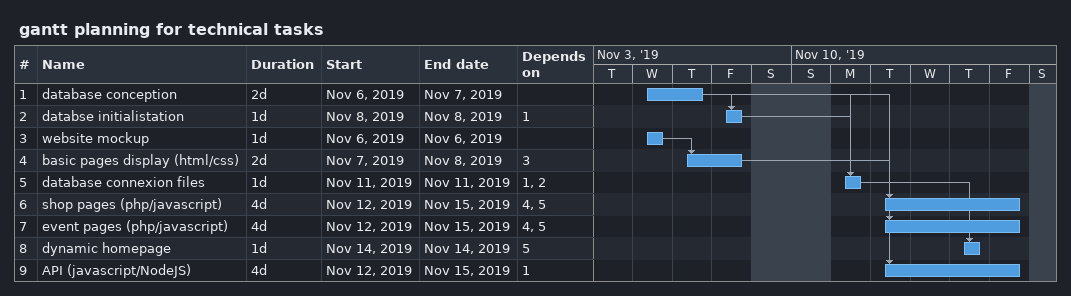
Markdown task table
gantt planning for technical tasks

| ID | Task | Duration | Start | Finish | Predecessors |
|---|---|---|---|---|---|
| 1 | database conception | 2d | 2019-11-06 | 2019-11-07 |  |
| 2 | databse initialistation | 1d | 2019-11-08 | 2019-11-08 | 1 |
| 3 | website mockup | 1d | 2019-11-06 | 2019-11-06 |  |
| 4 | basic pages display (html/css) | 2d | 2019-11-07 | 2019-11-08 | 3 |
| 5 | database connexion files | 1d | 2019-11-11 | 2019-11-11 | 1, 2 |
| 6 | shop pages (php/javascript) | 4d | 2019-11-12 | 2019-11-15 | 4, 5 |
| 7 | event pages (php/javascript) | 4d | 2019-11-12 | 2019-11-15 | 4, 5 |
| 8 | dynamic homepage | 1d | 2019-11-14 | 2019-11-14 | 5 |
| 9 | API (javascript/NodeJS) | 4d | 2019-11-12 | 2019-11-15 | 1 |
